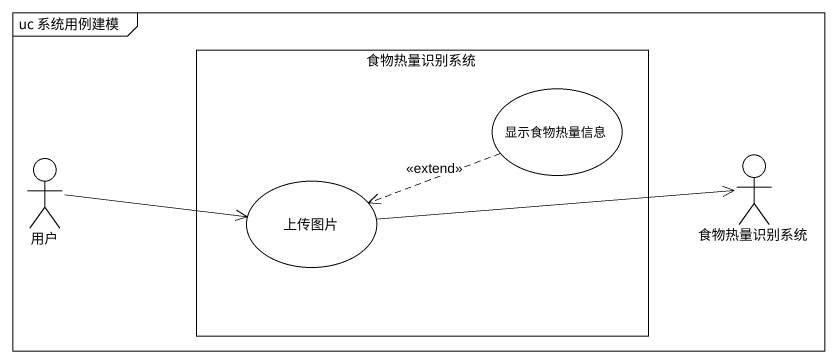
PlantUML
@startuml
mainframe uc 系统用例建模
rectangle 食物热量识别系统 {
  usecase 显示食物热量信息
  usecase 上传图片
}
actor 用户
actor "食物热量识别系统" as 食物热量识别系统_2
显示食物热量信息 .left.> 上传图片 : <<extend>>
用户 -right-> 上传图片
食物热量识别系统_2 <-left- 上传图片
@enduml
